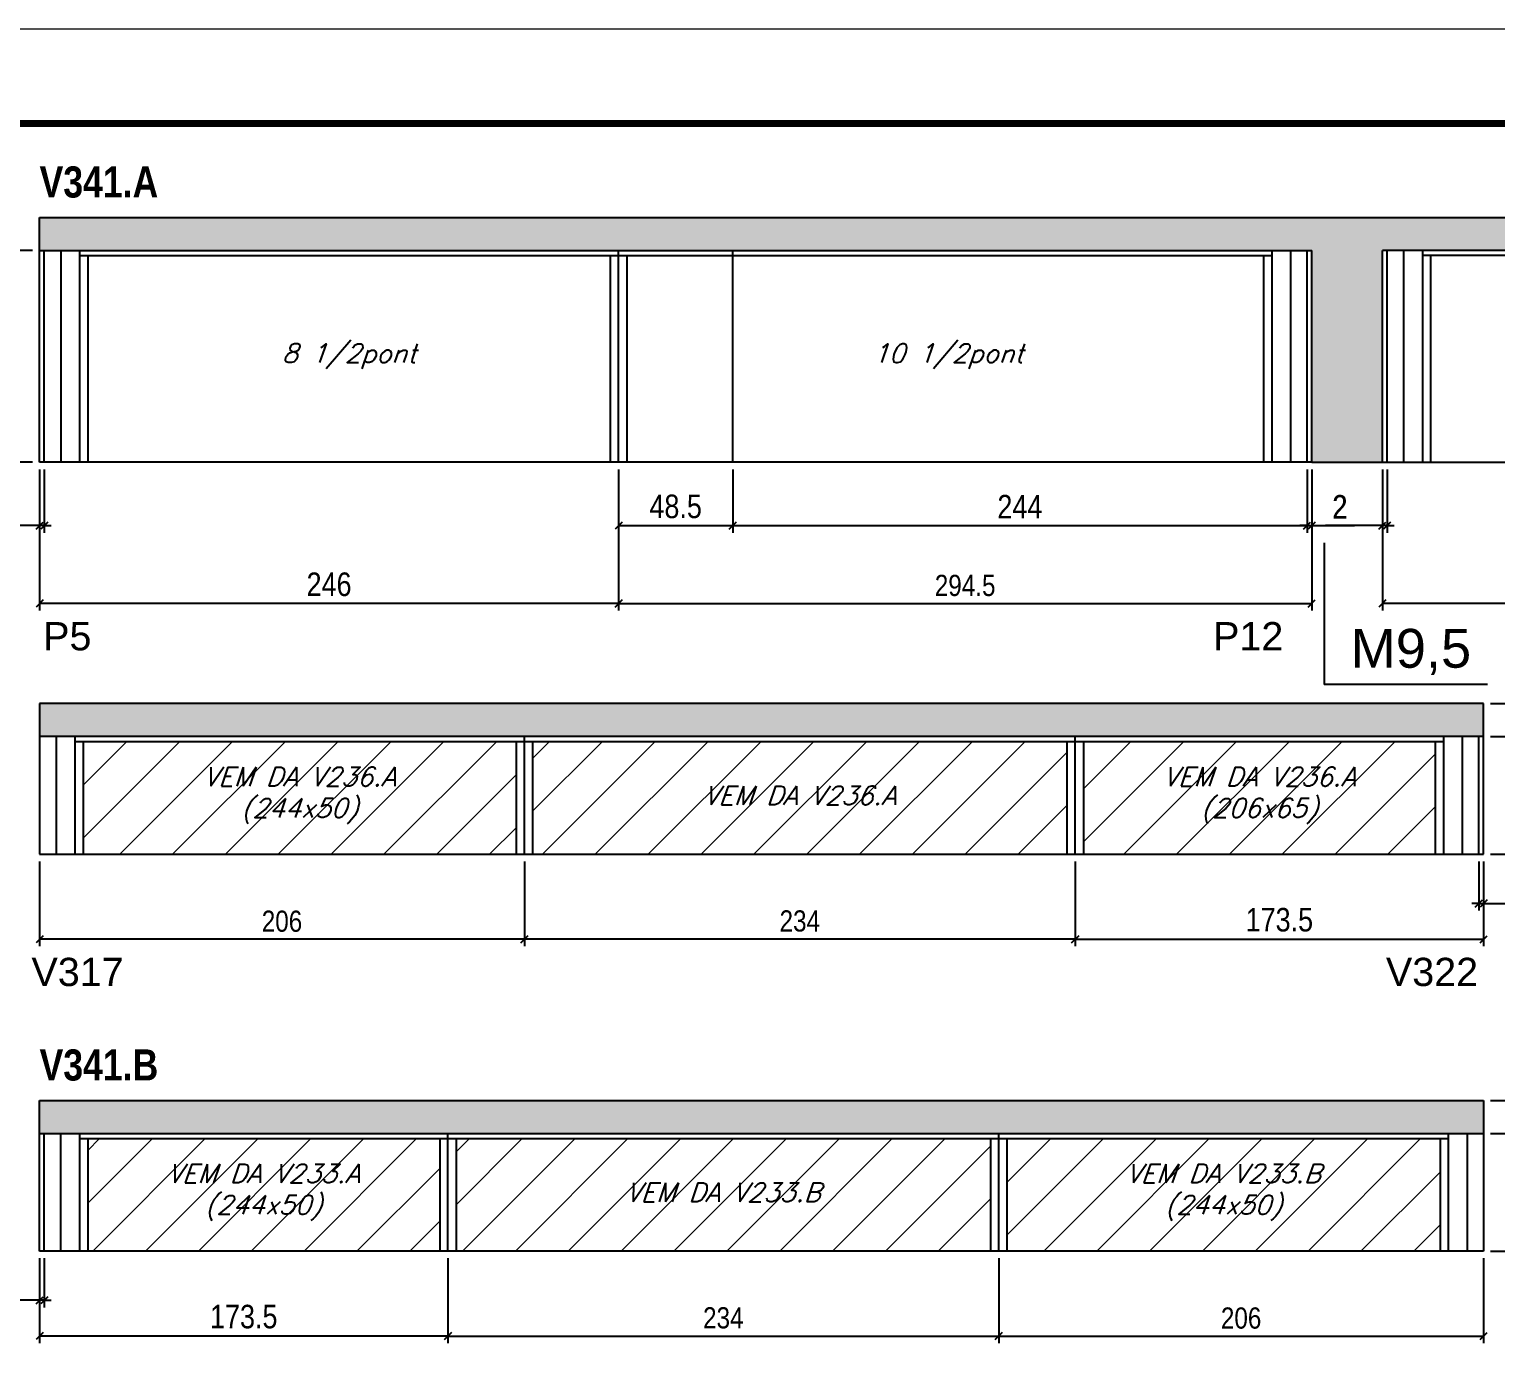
# Model space of a CAD drawing. Extents: x 2603 to 22413, y 1253 to 30260.
# Drawn here: x 13672 to 14295, y 21269 to 21829 of the extents above; entities that cross this region are included whole.
import ezdxf

# ---------------------------------------------------------------- set-up
doc = ezdxf.new("R2010")
doc.units = 0
doc.linetypes.add('DASHED', pattern=[0.75, 0.5, -0.25])
for name, color, linetype in [('5', 5, 'Continuous'), ('COTA', 241, 'Continuous'), ('NOMENCLATURA', 7, 'Continuous'), ('Painéis', 200, 'Continuous'), ('SARR_2.2x7', 40, 'Continuous'), ('SARR_3.5x7', 81, 'Continuous'), ('texto', 7, 'Continuous')]:
    doc.layers.add(name, color=color, linetype=linetype)
for name, color, linetype, lineweight in [('Folhas', 255, 'Continuous', 9), ('Hachura', 251, 'Continuous', 9), ('SARRAFO DE PRESSAO', 251, 'DASHED', 9)]:
    doc.layers.add(name, color=color, linetype=linetype, lineweight=lineweight)
doc.styles.add('COTA TECNICA', font='techl___.ttf', dxfattribs={"height": 10})
doc.styles.add('COTA TECNICA-50', font='techl___.ttf', dxfattribs={"height": 9})
doc.styles.add('Romans', font='romans.shx')
doc.styles.get("Standard").update_dxf_attribs({"font": 'arial.ttf'})
doc.styles.add('TECNICA', font='techb___.ttf', dxfattribs={"height": 10})
doc.dimstyles.new('COTA PAINEL-50', dxfattribs={"dimtxt": 9, "dimasz": 3, "dimexe": 3, "dimexo": 3, "dimgap": 3, "dimtad": 1, "dimdec": 1, "dimzin": 12, "dimdsep": 46, "dimtxsty": 'COTA TECNICA-50', "dimblk1": 'OBLIQUE', "dimblk2": 'OBLIQUE', "dimsah": 1, "dimcen": 0.9, "dimclrd": 4, "dimclre": 4, "dimclrt": 240, "dimadec": 1, "dimazin": 3, "dimtfac": 1, "dimtdec": 1, "dimtmove": 0, "dimatfit": 3, "dimfxl": 1, "dimtolj": 1, "dimtzin": 12, "dimarcsym": 0})
doc.dimstyles.new('PAINEL', dxfattribs={"dimtxt": 10, "dimasz": 3, "dimexe": 3, "dimexo": 3, "dimgap": 3, "dimtad": 1, "dimdec": 1, "dimzin": 12, "dimdsep": 46, "dimtxsty": 'COTA TECNICA', "dimblk1": 'OBLIQUE', "dimblk2": 'OBLIQUE', "dimsah": 1, "dimcen": 0.9, "dimclrd": 4, "dimclre": 4, "dimclrt": 240, "dimadec": 1, "dimazin": 3, "dimtfac": 1, "dimtdec": 1, "dimtmove": 0, "dimatfit": 3, "dimfxl": 1, "dimtolj": 1, "dimtzin": 12, "dimarcsym": 0})

# ---------------------------------------------------------------- blocks, each defined once
blk = doc.blocks.new('9999999999')
at = {"layer": 'Folhas'}
blk.add_lwpolyline([(98138.98, 34190.21), (99623.98, 34190.21), (99623.98, 35240.21), (98138.98, 35240.21)], close=True, dxfattribs=at)
at = {"layer": 'Folhas', "color": 30, "const_width": 3}
blk.add_lwpolyline([(98213.98, 34230.21), (99583.98, 34230.21), (99583.98, 35200.21), (98213.98, 35200.21)], close=True, dxfattribs=at)
blk = doc.blocks.new('_Oblique')
at = {"color": 0, "linetype": 'ByBlock', "lineweight": -2}
blk.add_line((-0.5, -0.5), (0.5, 0.5), dxfattribs=at)
blk = doc.blocks.new('*D66')
at = {"layer": 'COTA', "color": 4, "linetype": 'ByBlock', "lineweight": -2, "transparency": 16777216}
for p, q in [((13882.63, 21475.62), (13882.63, 21439.53)), ((14116.63, 21475.62), (14116.63, 21439.53)), ((14116.63, 21442.53), (13882.63, 21442.53))]:
    blk.add_line(p, q, dxfattribs=at)
at = {"layer": 'Defpoints', "color": 0, "linetype": 'ByBlock', "transparency": 16777216}
for p in [(13882.63, 21478.62), (14116.63, 21478.62), (13882.63, 21442.53)]:
    blk.add_point(p, dxfattribs=at)
at = {"layer": 'COTA', "color": 4, "linetype": 'ByBlock', "lineweight": -2, "transparency": 16777216, "xscale": 3, "yscale": 3, "zscale": 3, "rotation": 180}
blk.add_blockref('_Oblique', (13882.63, 21442.53), dxfattribs=at)
at = {"layer": 'COTA', "color": 4, "linetype": 'ByBlock', "lineweight": -2, "transparency": 16777216, "xscale": 3, "yscale": 3, "zscale": 3}
blk.add_blockref('_Oblique', (14116.63, 21442.53), dxfattribs=at)
at = {"layer": 'COTA', "color": 240, "linetype": 'ByBlock', "transparency": 16777216, "insert": (13999.63, 21450.23), "char_height": 9, "attachment_point": 5, "style": 'COTA TECNICA-50'}
blk.add_mtext('\\A1;234', dxfattribs=at)
blk = doc.blocks.new('*D802')
at = {"layer": 'COTA', "color": 4, "linetype": 'ByBlock', "lineweight": -2, "transparency": 16777216}
for p, q in [((13676.63, 21475.62), (13676.63, 21439.53)), ((13882.63, 21475.62), (13882.63, 21439.53)), ((13882.63, 21442.53), (13676.63, 21442.53))]:
    blk.add_line(p, q, dxfattribs=at)
at = {"layer": 'Defpoints', "color": 0, "linetype": 'ByBlock', "transparency": 16777216}
for p in [(13676.63, 21478.62), (13882.63, 21478.62), (13676.63, 21442.53)]:
    blk.add_point(p, dxfattribs=at)
at = {"layer": 'COTA', "color": 4, "linetype": 'ByBlock', "lineweight": -2, "transparency": 16777216, "xscale": 3, "yscale": 3, "zscale": 3, "rotation": 180}
blk.add_blockref('_Oblique', (13676.63, 21442.53), dxfattribs=at)
at = {"layer": 'COTA', "color": 4, "linetype": 'ByBlock', "lineweight": -2, "transparency": 16777216, "xscale": 3, "yscale": 3, "zscale": 3}
blk.add_blockref('_Oblique', (13882.63, 21442.53), dxfattribs=at)
at = {"layer": 'COTA', "color": 240, "linetype": 'ByBlock', "transparency": 16777216, "insert": (13779.63, 21450.12), "char_height": 9, "attachment_point": 5, "style": 'COTA TECNICA-50'}
blk.add_mtext('\\A1;206', dxfattribs=at)
blk = doc.blocks.new('*D803')
at = {"layer": 'COTA', "color": 4, "linetype": 'ByBlock', "lineweight": -2, "transparency": 16777216}
for p, q in [((14116.63, 21475.62), (14116.63, 21439.53)), ((14290.13, 21475.62), (14290.13, 21439.53)), ((14116.63, 21442.53), (14290.13, 21442.53))]:
    blk.add_line(p, q, dxfattribs=at)
at = {"layer": 'Defpoints', "color": 0, "linetype": 'ByBlock', "transparency": 16777216}
for p in [(14116.63, 21478.62), (14290.13, 21478.62), (14290.13, 21442.53)]:
    blk.add_point(p, dxfattribs=at)
at = {"layer": 'COTA', "color": 4, "linetype": 'ByBlock', "lineweight": -2, "transparency": 16777216, "xscale": 3, "yscale": 3, "zscale": 3, "rotation": 180}
blk.add_blockref('_Oblique', (14116.63, 21442.53), dxfattribs=at)
at = {"layer": 'COTA', "color": 4, "linetype": 'ByBlock', "lineweight": -2, "transparency": 16777216, "xscale": 3, "yscale": 3, "zscale": 3}
blk.add_blockref('_Oblique', (14290.13, 21442.53), dxfattribs=at)
at = {"layer": 'COTA', "color": 240, "linetype": 'ByBlock', "transparency": 16777216, "insert": (14203.38, 21450.75), "char_height": 10, "attachment_point": 5, "style": 'COTA TECNICA'}
blk.add_mtext('\\A1;173.5', dxfattribs=at)
blk = doc.blocks.new('*D804')
at = {"layer": 'COTA', "color": 4, "linetype": 'ByBlock', "lineweight": -2, "transparency": 16777216}
for p, q in [((14293.13, 21542.62), (14354.12, 21542.62)), ((14351.12, 21478.62), (14351.12, 21542.62)), ((14293.13, 21478.62), (14354.12, 21478.62))]:
    blk.add_line(p, q, dxfattribs=at)
at = {"layer": 'Defpoints', "color": 0, "linetype": 'ByBlock', "transparency": 16777216}
for p in [(14290.13, 21542.62), (14351.12, 21542.62), (14290.13, 21478.62)]:
    blk.add_point(p, dxfattribs=at)
at = {"layer": 'COTA', "color": 4, "linetype": 'ByBlock', "lineweight": -2, "transparency": 16777216, "xscale": 3, "yscale": 3, "zscale": 3}
for p, rotation in [((14351.12, 21542.62), 90), ((14351.12, 21478.62), 270)]:
    blk.add_blockref('_Oblique', p, dxfattribs=dict(at, rotation=rotation))
at = {"layer": 'COTA', "color": 240, "linetype": 'ByBlock', "transparency": 16777216, "insert": (14343.01, 21510.62), "char_height": 10, "attachment_point": 5, "rotation": 90, "style": 'COTA TECNICA'}
blk.add_mtext('\\A1;64', dxfattribs=at)
blk = doc.blocks.new('*D805')
at = {"layer": 'COTA', "color": 4, "linetype": 'ByBlock', "lineweight": -2, "transparency": 16777216}
for p, q in [((14293.13, 21528.62), (14322.52, 21528.62)), ((14319.52, 21478.62), (14319.52, 21528.62)), ((14293.13, 21478.62), (14322.52, 21478.62))]:
    blk.add_line(p, q, dxfattribs=at)
at = {"layer": 'Defpoints', "color": 0, "linetype": 'ByBlock', "transparency": 16777216}
for p in [(14290.13, 21528.62), (14319.52, 21528.62), (14290.13, 21478.62)]:
    blk.add_point(p, dxfattribs=at)
at = {"layer": 'COTA', "color": 4, "linetype": 'ByBlock', "lineweight": -2, "transparency": 16777216, "xscale": 3, "yscale": 3, "zscale": 3}
for p, rotation in [((14319.52, 21528.62), 90), ((14319.52, 21478.62), 270)]:
    blk.add_blockref('_Oblique', p, dxfattribs=dict(at, rotation=rotation))
at = {"layer": 'COTA', "color": 240, "linetype": 'ByBlock', "transparency": 16777216, "insert": (14311.41, 21503.62), "char_height": 10, "attachment_point": 5, "rotation": 90, "style": 'COTA TECNICA'}
blk.add_mtext('\\A1;50', dxfattribs=at)
blk = doc.blocks.new('*D806')
at = {"layer": 'COTA', "color": 4, "linetype": 'ByBlock', "lineweight": -2, "transparency": 16777216}
for p, q in [((14319.52, 21542.62), (14319.52, 21561.73)), ((14293.13, 21542.62), (14322.52, 21542.62)), ((14319.52, 21528.62), (14319.52, 21542.62)), ((14293.13, 21528.62), (14322.52, 21528.62))]:
    blk.add_line(p, q, dxfattribs=at)
at = {"layer": 'Defpoints', "color": 0, "linetype": 'ByBlock', "transparency": 16777216}
for p in [(14290.13, 21542.62), (14319.52, 21542.62), (14290.13, 21528.62)]:
    blk.add_point(p, dxfattribs=at)
at = {"layer": 'COTA', "color": 4, "linetype": 'ByBlock', "lineweight": -2, "transparency": 16777216, "xscale": 3, "yscale": 3, "zscale": 3}
for p, rotation in [((14319.52, 21542.62), 90), ((14319.52, 21528.62), 270)]:
    blk.add_blockref('_Oblique', p, dxfattribs=dict(at, rotation=rotation))
at = {"layer": 'COTA', "color": 240, "linetype": 'ByBlock', "transparency": 16777216, "insert": (14311.45, 21553.68), "char_height": 10, "attachment_point": 5, "rotation": 90, "style": 'COTA TECNICA'}
blk.add_mtext('\\A1;14', dxfattribs=at)
blk = doc.blocks.new('*D807')
at = {"layer": 'COTA', "color": 4, "linetype": 'ByBlock', "lineweight": -2, "transparency": 16777216}
for p, q in [((14288.13, 21475.62), (14288.13, 21454.71)), ((14290.13, 21475.62), (14290.13, 21454.71)), ((14288.13, 21457.71), (14285.13, 21457.71)), ((14288.13, 21457.71), (14290.13, 21457.71)), ((14290.13, 21457.71), (14308.24, 21457.71))]:
    blk.add_line(p, q, dxfattribs=at)
at = {"layer": 'Defpoints', "color": 0, "linetype": 'ByBlock', "transparency": 16777216}
for p in [(14288.13, 21478.62), (14290.13, 21478.62), (14290.13, 21457.71)]:
    blk.add_point(p, dxfattribs=at)
at = {"layer": 'COTA', "color": 4, "linetype": 'ByBlock', "lineweight": -2, "transparency": 16777216, "xscale": 3, "yscale": 3, "zscale": 3}
blk.add_blockref('_Oblique', (14288.13, 21457.71), dxfattribs=at)
at = {"layer": 'COTA', "color": 4, "linetype": 'ByBlock', "lineweight": -2, "transparency": 16777216, "xscale": 3, "yscale": 3, "zscale": 3, "rotation": 180}
blk.add_blockref('_Oblique', (14290.13, 21457.71), dxfattribs=at)
at = {"layer": 'COTA', "color": 240, "linetype": 'ByBlock', "transparency": 16777216, "insert": (14302.19, 21465.71), "char_height": 10, "attachment_point": 5, "style": 'COTA TECNICA'}
blk.add_mtext('\\A1;2', dxfattribs=at)
blk = doc.blocks.new('*D67')
at = {"layer": 'COTA', "color": 4, "linetype": 'ByBlock', "lineweight": -2, "transparency": 16777216}
for p, q in [((13922.63, 21642.18), (13922.63, 21582.18)), ((14217.13, 21642.18), (14217.13, 21582.18)), ((13922.63, 21585.18), (14217.13, 21585.18))]:
    blk.add_line(p, q, dxfattribs=at)
at = {"layer": 'Defpoints', "color": 0, "linetype": 'ByBlock', "transparency": 16777216}
for p in [(13922.63, 21645.18), (14217.13, 21645.18), (14217.13, 21585.18)]:
    blk.add_point(p, dxfattribs=at)
at = {"layer": 'COTA', "color": 4, "linetype": 'ByBlock', "lineweight": -2, "transparency": 16777216, "xscale": 3, "yscale": 3, "zscale": 3, "rotation": 180}
blk.add_blockref('_Oblique', (13922.63, 21585.18), dxfattribs=at)
at = {"layer": 'COTA', "color": 4, "linetype": 'ByBlock', "lineweight": -2, "transparency": 16777216, "xscale": 3, "yscale": 3, "zscale": 3}
blk.add_blockref('_Oblique', (14217.13, 21585.18), dxfattribs=at)
at = {"layer": 'COTA', "color": 240, "linetype": 'ByBlock', "transparency": 16777216, "insert": (14069.88, 21592.8), "char_height": 9, "attachment_point": 5, "style": 'COTA TECNICA-50'}
blk.add_mtext('\\A1;294.5', dxfattribs=at)
blk = doc.blocks.new('*D808')
at = {"layer": 'COTA', "color": 4, "linetype": 'ByBlock', "lineweight": -2, "transparency": 16777216}
for p, q in [((13676.63, 21642.18), (13676.63, 21582.18)), ((13922.63, 21642.18), (13922.63, 21582.18)), ((13922.63, 21585.18), (13676.63, 21585.18))]:
    blk.add_line(p, q, dxfattribs=at)
at = {"layer": 'Defpoints', "color": 0, "linetype": 'ByBlock', "transparency": 16777216}
for p in [(13676.63, 21645.18), (13922.63, 21645.18), (13676.63, 21585.18)]:
    blk.add_point(p, dxfattribs=at)
at = {"layer": 'COTA', "color": 4, "linetype": 'ByBlock', "lineweight": -2, "transparency": 16777216, "xscale": 3, "yscale": 3, "zscale": 3, "rotation": 180}
blk.add_blockref('_Oblique', (13676.63, 21585.18), dxfattribs=at)
at = {"layer": 'COTA', "color": 4, "linetype": 'ByBlock', "lineweight": -2, "transparency": 16777216, "xscale": 3, "yscale": 3, "zscale": 3}
blk.add_blockref('_Oblique', (13922.63, 21585.18), dxfattribs=at)
at = {"layer": 'COTA', "color": 240, "linetype": 'ByBlock', "transparency": 16777216, "insert": (13799.63, 21593.28), "char_height": 10, "attachment_point": 5, "style": 'COTA TECNICA'}
blk.add_mtext('\\A1;246', dxfattribs=at)
blk = doc.blocks.new('*D809')
at = {"layer": 'COTA', "color": 4, "linetype": 'ByBlock', "lineweight": -2, "transparency": 16777216}
for p, q in [((13922.63, 21642.18), (13922.63, 21615.25)), ((13971.13, 21642.18), (13971.13, 21615.25)), ((13922.63, 21618.25), (13971.13, 21618.25))]:
    blk.add_line(p, q, dxfattribs=at)
at = {"layer": 'Defpoints', "color": 0, "linetype": 'ByBlock', "transparency": 16777216}
for p in [(13922.63, 21645.18), (13971.13, 21645.18), (13971.13, 21618.25)]:
    blk.add_point(p, dxfattribs=at)
at = {"layer": 'COTA', "color": 4, "linetype": 'ByBlock', "lineweight": -2, "transparency": 16777216, "xscale": 3, "yscale": 3, "zscale": 3, "rotation": 180}
blk.add_blockref('_Oblique', (13922.63, 21618.25), dxfattribs=at)
at = {"layer": 'COTA', "color": 4, "linetype": 'ByBlock', "lineweight": -2, "transparency": 16777216, "xscale": 3, "yscale": 3, "zscale": 3}
blk.add_blockref('_Oblique', (13971.13, 21618.25), dxfattribs=at)
at = {"layer": 'COTA', "color": 240, "linetype": 'ByBlock', "transparency": 16777216, "insert": (13946.88, 21626.38), "char_height": 10, "attachment_point": 5, "style": 'COTA TECNICA'}
blk.add_mtext('\\A1;48.5', dxfattribs=at)
blk = doc.blocks.new('*D810')
at = {"layer": 'COTA', "color": 4, "linetype": 'ByBlock', "lineweight": -2, "transparency": 16777216}
for p, q in [((13971.13, 21642.18), (13971.13, 21615.25)), ((14215.13, 21642.18), (14215.13, 21615.25)), ((13971.13, 21618.25), (14215.13, 21618.25))]:
    blk.add_line(p, q, dxfattribs=at)
at = {"layer": 'Defpoints', "color": 0, "linetype": 'ByBlock', "transparency": 16777216}
for p in [(13971.13, 21645.18), (14215.13, 21645.18), (14215.13, 21618.25)]:
    blk.add_point(p, dxfattribs=at)
at = {"layer": 'COTA', "color": 4, "linetype": 'ByBlock', "lineweight": -2, "transparency": 16777216, "xscale": 3, "yscale": 3, "zscale": 3, "rotation": 180}
blk.add_blockref('_Oblique', (13971.13, 21618.25), dxfattribs=at)
at = {"layer": 'COTA', "color": 4, "linetype": 'ByBlock', "lineweight": -2, "transparency": 16777216, "xscale": 3, "yscale": 3, "zscale": 3}
blk.add_blockref('_Oblique', (14215.13, 21618.25), dxfattribs=at)
at = {"layer": 'COTA', "color": 240, "linetype": 'ByBlock', "transparency": 16777216, "insert": (14093.13, 21626.33), "char_height": 10, "attachment_point": 5, "style": 'COTA TECNICA'}
blk.add_mtext('\\A1;244', dxfattribs=at)
blk = doc.blocks.new('*D811')
at = {"layer": 'COTA', "color": 4, "linetype": 'ByBlock', "lineweight": -2, "transparency": 16777216}
for p, q in [((13676.63, 21642.18), (13676.63, 21615.25)), ((13678.63, 21642.18), (13678.63, 21615.25)), ((13676.63, 21618.25), (13658.52, 21618.25)), ((13678.63, 21618.25), (13676.63, 21618.25)), ((13678.63, 21618.25), (13681.63, 21618.25))]:
    blk.add_line(p, q, dxfattribs=at)
at = {"layer": 'Defpoints', "color": 0, "linetype": 'ByBlock', "transparency": 16777216}
for p in [(13676.63, 21645.18), (13678.63, 21645.18), (13676.63, 21618.25)]:
    blk.add_point(p, dxfattribs=at)
at = {"layer": 'COTA', "color": 4, "linetype": 'ByBlock', "lineweight": -2, "transparency": 16777216, "xscale": 3, "yscale": 3, "zscale": 3}
blk.add_blockref('_Oblique', (13676.63, 21618.25), dxfattribs=at)
at = {"layer": 'COTA', "color": 4, "linetype": 'ByBlock', "lineweight": -2, "transparency": 16777216, "xscale": 3, "yscale": 3, "zscale": 3, "rotation": 180}
blk.add_blockref('_Oblique', (13678.63, 21618.25), dxfattribs=at)
at = {"layer": 'COTA', "color": 240, "linetype": 'ByBlock', "transparency": 16777216, "insert": (13664.58, 21626.25), "char_height": 10, "attachment_point": 5, "style": 'COTA TECNICA'}
blk.add_mtext('\\A1;2', dxfattribs=at)
blk = doc.blocks.new('*D68')
at = {"layer": 'COTA', "color": 4, "linetype": 'ByBlock', "lineweight": -2, "transparency": 16777216}
for p, q in [((14215.13, 21642.18), (14215.13, 21615.25)), ((14217.13, 21642.18), (14217.13, 21615.25)), ((14215.13, 21618.25), (14212.13, 21618.25)), ((14215.13, 21618.25), (14217.13, 21618.25)), ((14217.13, 21618.25), (14235.24, 21618.25))]:
    blk.add_line(p, q, dxfattribs=at)
at = {"layer": 'Defpoints', "color": 0, "linetype": 'ByBlock', "transparency": 16777216}
for p in [(14215.13, 21645.18), (14217.13, 21645.18), (14217.13, 21618.25)]:
    blk.add_point(p, dxfattribs=at)
at = {"layer": 'COTA', "color": 4, "linetype": 'ByBlock', "lineweight": -2, "transparency": 16777216, "xscale": 3, "yscale": 3, "zscale": 3}
blk.add_blockref('_Oblique', (14215.13, 21618.25), dxfattribs=at)
at = {"layer": 'COTA', "color": 4, "linetype": 'ByBlock', "lineweight": -2, "transparency": 16777216, "xscale": 3, "yscale": 3, "zscale": 3, "rotation": 180}
blk.add_blockref('_Oblique', (14217.13, 21618.25), dxfattribs=at)
at = {"layer": 'COTA', "color": 240, "linetype": 'ByBlock', "transparency": 16777216, "insert": (14229.19, 21626.25), "char_height": 10, "attachment_point": 5, "style": 'COTA TECNICA'}
blk.add_mtext('\\A1;2', dxfattribs=at)
blk = doc.blocks.new('*D746')
at = {"layer": 'COTA', "color": 4, "linetype": 'ByBlock', "lineweight": -2, "transparency": 16777216}
for p, q in [((13673.63, 21735.18), (13663.45, 21735.18)), ((13666.45, 21735.18), (13666.45, 21645.18)), ((13673.63, 21645.18), (13663.45, 21645.18))]:
    blk.add_line(p, q, dxfattribs=at)
at = {"layer": 'Defpoints', "color": 0, "linetype": 'ByBlock', "transparency": 16777216}
for p in [(13676.63, 21735.18), (13666.45, 21645.18), (13676.63, 21645.18)]:
    blk.add_point(p, dxfattribs=at)
at = {"layer": 'COTA', "color": 4, "linetype": 'ByBlock', "lineweight": -2, "transparency": 16777216, "xscale": 3, "yscale": 3, "zscale": 3}
for p, rotation in [((13666.45, 21735.18), 90), ((13666.45, 21645.18), 270)]:
    blk.add_blockref('_Oblique', p, dxfattribs=dict(at, rotation=rotation))
at = {"layer": 'COTA', "color": 240, "linetype": 'ByBlock', "transparency": 16777216, "insert": (13658.32, 21690.18), "char_height": 10, "attachment_point": 5, "rotation": 90, "style": 'COTA TECNICA'}
blk.add_mtext('\\A1;90', dxfattribs=at)
blk = doc.blocks.new('*D747')
at = {"layer": 'COTA', "color": 4, "linetype": 'ByBlock', "lineweight": -2, "transparency": 16777216}
for p, q in [((14247.13, 21642.18), (14247.13, 21582.18)), ((14427.13, 21642.18), (14427.13, 21582.18)), ((14427.13, 21585.18), (14247.13, 21585.18))]:
    blk.add_line(p, q, dxfattribs=at)
at = {"layer": 'Defpoints', "color": 0, "linetype": 'ByBlock', "transparency": 16777216}
for p in [(14247.13, 21645.18), (14427.13, 21645.18), (14247.13, 21585.18)]:
    blk.add_point(p, dxfattribs=at)
at = {"layer": 'COTA', "color": 4, "linetype": 'ByBlock', "lineweight": -2, "transparency": 16777216, "xscale": 3, "yscale": 3, "zscale": 3, "rotation": 180}
blk.add_blockref('_Oblique', (14247.13, 21585.18), dxfattribs=at)
at = {"layer": 'COTA', "color": 4, "linetype": 'ByBlock', "lineweight": -2, "transparency": 16777216, "xscale": 3, "yscale": 3, "zscale": 3}
blk.add_blockref('_Oblique', (14427.13, 21585.18), dxfattribs=at)
at = {"layer": 'COTA', "color": 240, "linetype": 'ByBlock', "transparency": 16777216, "insert": (14337.13, 21593.3), "char_height": 10, "attachment_point": 5, "style": 'COTA TECNICA'}
blk.add_mtext('\\A1;180', dxfattribs=at)
blk = doc.blocks.new('*D748')
at = {"layer": 'COTA', "color": 4, "linetype": 'ByBlock', "lineweight": -2, "transparency": 16777216}
for p, q in [((14247.13, 21642.18), (14247.13, 21615.25)), ((14249.13, 21642.18), (14249.13, 21615.25)), ((14247.13, 21618.25), (14222.97, 21618.25)), ((14249.13, 21618.25), (14247.13, 21618.25)), ((14249.13, 21618.25), (14252.13, 21618.25))]:
    blk.add_line(p, q, dxfattribs=at)
at = {"layer": 'Defpoints', "color": 0, "linetype": 'ByBlock', "transparency": 16777216}
for p in [(14247.13, 21645.18), (14249.13, 21645.18), (14247.13, 21618.25)]:
    blk.add_point(p, dxfattribs=at)
at = {"layer": 'COTA', "color": 4, "linetype": 'ByBlock', "lineweight": -2, "transparency": 16777216, "xscale": 3, "yscale": 3, "zscale": 3}
blk.add_blockref('_Oblique', (14247.13, 21618.25), dxfattribs=at)
at = {"layer": 'COTA', "color": 4, "linetype": 'ByBlock', "lineweight": -2, "transparency": 16777216, "xscale": 3, "yscale": 3, "zscale": 3, "rotation": 180}
blk.add_blockref('_Oblique', (14249.13, 21618.25), dxfattribs=at)
at = {"layer": 'COTA', "color": 240, "linetype": 'ByBlock', "transparency": 16777216, "insert": (14229.02, 21626.25), "char_height": 10, "attachment_point": 5, "style": 'COTA TECNICA'}
blk.add_mtext('\\A1;2', dxfattribs=at)
blk = doc.blocks.new('*D45')
at = {"layer": 'COTA', "color": 4, "linetype": 'ByBlock', "lineweight": -2, "transparency": 16777216}
for p, q in [((13850.13, 21306.99), (13850.13, 21270.91)), ((14084.13, 21306.99), (14084.13, 21270.91)), ((13850.13, 21273.91), (14084.13, 21273.91))]:
    blk.add_line(p, q, dxfattribs=at)
at = {"layer": 'Defpoints', "color": 0, "linetype": 'ByBlock', "transparency": 16777216}
for p in [(13850.13, 21309.99), (14084.13, 21309.99), (14084.13, 21273.91)]:
    blk.add_point(p, dxfattribs=at)
at = {"layer": 'COTA', "color": 4, "linetype": 'ByBlock', "lineweight": -2, "transparency": 16777216, "xscale": 3, "yscale": 3, "zscale": 3, "rotation": 180}
blk.add_blockref('_Oblique', (13850.13, 21273.91), dxfattribs=at)
at = {"layer": 'COTA', "color": 4, "linetype": 'ByBlock', "lineweight": -2, "transparency": 16777216, "xscale": 3, "yscale": 3, "zscale": 3}
blk.add_blockref('_Oblique', (14084.13, 21273.91), dxfattribs=at)
at = {"layer": 'COTA', "color": 240, "linetype": 'ByBlock', "transparency": 16777216, "insert": (13967.13, 21281.6), "char_height": 9, "attachment_point": 5, "style": 'COTA TECNICA-50'}
blk.add_mtext('\\A1;234', dxfattribs=at)
blk = doc.blocks.new('*D754')
at = {"layer": 'COTA', "color": 4, "linetype": 'ByBlock', "lineweight": -2, "transparency": 16777216}
for p, q in [((14084.13, 21306.99), (14084.13, 21270.91)), ((14290.13, 21306.99), (14290.13, 21270.91)), ((14084.13, 21273.91), (14290.13, 21273.91))]:
    blk.add_line(p, q, dxfattribs=at)
at = {"layer": 'Defpoints', "color": 0, "linetype": 'ByBlock', "transparency": 16777216}
for p in [(14084.13, 21309.99), (14290.13, 21309.99), (14290.13, 21273.91)]:
    blk.add_point(p, dxfattribs=at)
at = {"layer": 'COTA', "color": 4, "linetype": 'ByBlock', "lineweight": -2, "transparency": 16777216, "xscale": 3, "yscale": 3, "zscale": 3, "rotation": 180}
blk.add_blockref('_Oblique', (14084.13, 21273.91), dxfattribs=at)
at = {"layer": 'COTA', "color": 4, "linetype": 'ByBlock', "lineweight": -2, "transparency": 16777216, "xscale": 3, "yscale": 3, "zscale": 3}
blk.add_blockref('_Oblique', (14290.13, 21273.91), dxfattribs=at)
at = {"layer": 'COTA', "color": 240, "linetype": 'ByBlock', "transparency": 16777216, "insert": (14187.13, 21281.5), "char_height": 9, "attachment_point": 5, "style": 'COTA TECNICA-50'}
blk.add_mtext('\\A1;206', dxfattribs=at)
blk = doc.blocks.new('*D755')
at = {"layer": 'COTA', "color": 4, "linetype": 'ByBlock', "lineweight": -2, "transparency": 16777216}
for p, q in [((13676.63, 21306.99), (13676.63, 21270.91)), ((13850.13, 21306.99), (13850.13, 21270.91)), ((13850.13, 21273.91), (13676.63, 21273.91))]:
    blk.add_line(p, q, dxfattribs=at)
at = {"layer": 'Defpoints', "color": 0, "linetype": 'ByBlock', "transparency": 16777216}
for p in [(13676.63, 21309.99), (13850.13, 21309.99), (13676.63, 21273.91)]:
    blk.add_point(p, dxfattribs=at)
at = {"layer": 'COTA', "color": 4, "linetype": 'ByBlock', "lineweight": -2, "transparency": 16777216, "xscale": 3, "yscale": 3, "zscale": 3, "rotation": 180}
blk.add_blockref('_Oblique', (13676.63, 21273.91), dxfattribs=at)
at = {"layer": 'COTA', "color": 4, "linetype": 'ByBlock', "lineweight": -2, "transparency": 16777216, "xscale": 3, "yscale": 3, "zscale": 3}
blk.add_blockref('_Oblique', (13850.13, 21273.91), dxfattribs=at)
at = {"layer": 'COTA', "color": 240, "linetype": 'ByBlock', "transparency": 16777216, "insert": (13763.38, 21282.12), "char_height": 10, "attachment_point": 5, "style": 'COTA TECNICA'}
blk.add_mtext('\\A1;173.5', dxfattribs=at)
blk = doc.blocks.new('*D756')
at = {"layer": 'COTA', "color": 4, "linetype": 'ByBlock', "lineweight": -2, "transparency": 16777216}
for p, q in [((13676.63, 21306.99), (13676.63, 21286.09)), ((13678.63, 21306.99), (13678.63, 21286.09)), ((13676.63, 21289.09), (13658.52, 21289.09)), ((13678.63, 21289.09), (13676.63, 21289.09)), ((13678.63, 21289.09), (13681.63, 21289.09))]:
    blk.add_line(p, q, dxfattribs=at)
at = {"layer": 'Defpoints', "color": 0, "linetype": 'ByBlock', "transparency": 16777216}
for p in [(13676.63, 21309.99), (13678.63, 21309.99), (13676.63, 21289.09)]:
    blk.add_point(p, dxfattribs=at)
at = {"layer": 'COTA', "color": 4, "linetype": 'ByBlock', "lineweight": -2, "transparency": 16777216, "xscale": 3, "yscale": 3, "zscale": 3}
blk.add_blockref('_Oblique', (13676.63, 21289.09), dxfattribs=at)
at = {"layer": 'COTA', "color": 4, "linetype": 'ByBlock', "lineweight": -2, "transparency": 16777216, "xscale": 3, "yscale": 3, "zscale": 3, "rotation": 180}
blk.add_blockref('_Oblique', (13678.63, 21289.09), dxfattribs=at)
at = {"layer": 'COTA', "color": 240, "linetype": 'ByBlock', "transparency": 16777216, "insert": (13664.58, 21297.09), "char_height": 10, "attachment_point": 5, "style": 'COTA TECNICA'}
blk.add_mtext('\\A1;2', dxfattribs=at)
blk = doc.blocks.new('*D46')
at = {"layer": 'COTA', "color": 4, "linetype": 'ByBlock', "lineweight": -2, "transparency": 16777216}
for p, q in [((14293.13, 21373.99), (14354.12, 21373.99)), ((14351.12, 21309.99), (14351.12, 21373.99)), ((14293.13, 21309.99), (14354.12, 21309.99))]:
    blk.add_line(p, q, dxfattribs=at)
at = {"layer": 'Defpoints', "color": 0, "linetype": 'ByBlock', "transparency": 16777216}
for p in [(14290.13, 21373.99), (14351.12, 21373.99), (14290.13, 21309.99)]:
    blk.add_point(p, dxfattribs=at)
at = {"layer": 'COTA', "color": 4, "linetype": 'ByBlock', "lineweight": -2, "transparency": 16777216, "xscale": 3, "yscale": 3, "zscale": 3}
for p, rotation in [((14351.12, 21373.99), 90), ((14351.12, 21309.99), 270)]:
    blk.add_blockref('_Oblique', p, dxfattribs=dict(at, rotation=rotation))
at = {"layer": 'COTA', "color": 240, "linetype": 'ByBlock', "transparency": 16777216, "insert": (14343.01, 21341.99), "char_height": 10, "attachment_point": 5, "rotation": 90, "style": 'COTA TECNICA'}
blk.add_mtext('\\A1;64', dxfattribs=at)
blk = doc.blocks.new('*D47')
at = {"layer": 'COTA', "color": 4, "linetype": 'ByBlock', "lineweight": -2, "transparency": 16777216}
for p, q in [((14293.13, 21359.99), (14322.52, 21359.99)), ((14319.52, 21309.99), (14319.52, 21359.99)), ((14293.13, 21309.99), (14322.52, 21309.99))]:
    blk.add_line(p, q, dxfattribs=at)
at = {"layer": 'Defpoints', "color": 0, "linetype": 'ByBlock', "transparency": 16777216}
for p in [(14290.13, 21359.99), (14319.52, 21359.99), (14290.13, 21309.99)]:
    blk.add_point(p, dxfattribs=at)
at = {"layer": 'COTA', "color": 4, "linetype": 'ByBlock', "lineweight": -2, "transparency": 16777216, "xscale": 3, "yscale": 3, "zscale": 3}
for p, rotation in [((14319.52, 21359.99), 90), ((14319.52, 21309.99), 270)]:
    blk.add_blockref('_Oblique', p, dxfattribs=dict(at, rotation=rotation))
at = {"layer": 'COTA', "color": 240, "linetype": 'ByBlock', "transparency": 16777216, "insert": (14311.41, 21334.99), "char_height": 10, "attachment_point": 5, "rotation": 90, "style": 'COTA TECNICA'}
blk.add_mtext('\\A1;50', dxfattribs=at)
blk = doc.blocks.new('*D48')
at = {"layer": 'COTA', "color": 4, "linetype": 'ByBlock', "lineweight": -2, "transparency": 16777216}
for p, q in [((14293.13, 21373.99), (14322.52, 21373.99)), ((14319.52, 21359.99), (14319.52, 21373.99)), ((14293.13, 21359.99), (14322.52, 21359.99))]:
    blk.add_line(p, q, dxfattribs=at)
at = {"layer": 'Defpoints', "color": 0, "linetype": 'ByBlock', "transparency": 16777216}
for p in [(14290.13, 21373.99), (14319.52, 21373.99), (14290.13, 21359.99)]:
    blk.add_point(p, dxfattribs=at)
at = {"layer": 'COTA', "color": 4, "linetype": 'ByBlock', "lineweight": -2, "transparency": 16777216, "xscale": 3, "yscale": 3, "zscale": 3}
for p, rotation in [((14319.52, 21373.99), 90), ((14319.52, 21359.99), 270)]:
    blk.add_blockref('_Oblique', p, dxfattribs=dict(at, rotation=rotation))
at = {"layer": 'COTA', "color": 240, "linetype": 'ByBlock', "transparency": 16777216, "insert": (14311.45, 21366.99), "char_height": 10, "attachment_point": 5, "rotation": 90, "style": 'COTA TECNICA'}
blk.add_mtext('\\A1;14', dxfattribs=at)

msp = doc.modelspace()

# ---------------------------------------------------------------- hatches: boundary and pattern name
at = {"layer": 'COTA', "linetype": 'ByBlock'}
h = msp.add_hatch(dxfattribs=at)
h.set_pattern_fill('AR-CONC', color=256, scale=0.03)
h.set_pattern_definition([(50, (-115866.6203, -5352.318), (5.46554007, -0.47817257), [0.5715, -6.2865]), (355, (-115866.62, -5352.318), (-1.05730264, 5.73170536), [0.4572, -5.02921753]), (100.4514447, (-115866.165, -5352.358), (4.40823741, 5.25353256), [0.48570026, -5.34270734]), (46.1842, (-115866.62, -5350.794), (8.13237123, -1.26126984), [0.85725, -9.42975]), (96.6355576, (-115865.9426, -5350.899), (7.122124, 7.42278374), [0.7285507, -8.01406824]), (351.184151, (-115866.62, -5350.794), (7.122124, 7.42278374), [0.685799, -7.54379196]), (21, (-115865.8583, -5351.175), (4.54843174, -3.06795595), [0.5715, -6.2865]), (326, (-115865.858, -5351.175), (1.85406085, 5.52563898), [0.4572, -5.0292]), (71.451445, (-115865.479, -5351.431), (6.40249258, 2.45768307), [0.48570026, -5.34269813]), (37.5, (-115866.6203, -5352.3181), (0.092658098, 2.536651166), [0, -4.96824, 0, -5.1054, 0, -5.04825]), (7.5, (-115866.6203, -5352.318), (2.004589875, 3.005417245), [0, -2.91084, 0, -4.85394, 0, -1.92405]), (327.5, (-115868.3195, -5352.3181), (4.067717855, -0.17186232), [0, -1.905, 0, -5.9436, 0, -7.8867]), (317.5, (-115869.0815, -5352.318), (4.44387544, 0.76279473), [0, -2.4765, 0, -3.94716, 0, -5.6007])])
h.paths.add_polyline_path([(14217.13, 21645.18), (14247.13, 21645.18), (14247.13, 21735.18), (14421.13, 21735.18), (14421.13, 21685.18), (14427.13, 21685.18), (14427.13, 21749.18), (13676.63, 21749.18), (13676.63, 21735.18), (14217.13, 21735.18)])
h = msp.add_hatch(dxfattribs=at)
h.set_pattern_fill('AR-CONC', color=256, scale=0.03)
h.set_pattern_definition([(50, (-117495.3944, -7554.6867), (5.46554007, -0.47817257), [0.5715, -6.2865]), (355, (-117495.3944, -7554.6867), (-1.05730264, 5.73170536), [0.4572, -5.02921753]), (100.4514447, (-117494.939, -7554.7266), (4.40823741, 5.25353256), [0.48570026, -5.34270734]), (46.1842, (-117495.3944, -7553.163), (8.13237123, -1.26126984), [0.85725, -9.42975]), (96.6355576, (-117494.717, -7553.268), (7.122124, 7.42278374), [0.7285507, -8.01406824]), (351.184151, (-117495.394, -7553.163), (7.122124, 7.42278374), [0.685799, -7.54379196]), (21, (-117494.6324, -7553.5437), (4.54843174, -3.06795595), [0.5715, -6.2865]), (326, (-117494.6324, -7553.5437), (1.85406085, 5.52563898), [0.4572, -5.0292]), (71.451445, (-117494.2534, -7553.7994), (6.40249258, 2.45768307), [0.48570026, -5.34269813]), (37.5, (-117495.3944, -7554.6867), (0.092658098, 2.536651166), [0, -4.96824, 0, -5.1054, 0, -5.04825]), (7.5, (-117495.3944, -7554.6867), (2.004589875, 3.005417245), [0, -2.91084, 0, -4.85394, 0, -1.92405]), (327.5, (-117497.0937, -7554.6867), (4.067717855, -0.17186232), [0, -1.905, 0, -5.9436, 0, -7.8867]), (317.5, (-117497.8557, -7554.6867), (4.44387544, 0.76279473), [0, -2.4765, 0, -3.94716, 0, -5.6007])])
h.paths.add_polyline_path([(13676.63, 21542.62), (13676.63, 21528.62), (14290.13, 21528.62), (14290.13, 21542.62)])
h = msp.add_hatch(dxfattribs=at)
h.set_pattern_fill('AR-CONC', color=256, scale=0.03)
h.set_pattern_definition([(50, (-117495.3944, -7723.311), (5.46554007, -0.47817257), [0.5715, -6.2865]), (355, (-117495.3944, -7723.311), (-1.05730264, 5.73170536), [0.4572, -5.02921753]), (100.4514447, (-117494.939, -7723.351), (4.40823741, 5.25353256), [0.48570026, -5.34270734]), (46.1842, (-117495.3944, -7721.787), (8.13237123, -1.26126984), [0.85725, -9.42975]), (96.6355576, (-117494.717, -7721.892), (7.122124, 7.42278374), [0.7285507, -8.01406824]), (351.184151, (-117495.394, -7721.787), (7.122124, 7.42278374), [0.685799, -7.54379196]), (21, (-117494.6324, -7722.168), (4.54843174, -3.06795595), [0.5715, -6.2865]), (326, (-117494.6324, -7722.168), (1.85406085, 5.52563898), [0.4572, -5.0292]), (71.451445, (-117494.2534, -7722.424), (6.40249258, 2.45768307), [0.48570026, -5.34269813]), (37.5, (-117495.3944, -7723.311), (0.092658098, 2.536651166), [0, -4.96824, 0, -5.1054, 0, -5.04825]), (7.5, (-117495.3944, -7723.311), (2.004589875, 3.005417245), [0, -2.91084, 0, -4.85394, 0, -1.92405]), (327.5, (-117497.0937, -7723.311), (4.067717855, -0.17186232), [0, -1.905, 0, -5.9436, 0, -7.8867]), (317.5, (-117497.8557, -7723.311), (4.44387544, 0.76279473), [0, -2.4765, 0, -3.94716, 0, -5.6007])])
h.paths.add_polyline_path([(13676.63, 21373.99), (13676.63, 21359.99), (14290.13, 21359.99), (14290.13, 21373.99)])
at = {"layer": 'Hachura', "linetype": 'ByBlock'}
h = msp.add_hatch(dxfattribs=at)
h.set_pattern_fill('ANSI31', color=256, scale=5)
h.paths.add_polyline_path([(13879.13, 21526.42), (13695.13, 21526.42), (13695.13, 21478.62), (13879.13, 21478.62)])
h.paths.add_polyline_path([(14113.13, 21478.62), (14113.13, 21526.42), (13886.13, 21526.42), (13886.13, 21478.62)])
h.paths.add_polyline_path([(14269.63, 21478.62), (14269.63, 21526.42), (14120.13, 21526.42), (14120.13, 21478.62)])
h = msp.add_hatch(dxfattribs=at)
h.set_pattern_fill('ANSI31', color=256, scale=5)
h.paths.add_polyline_path([(13846.63, 21309.99), (13846.63, 21357.79), (13697.13, 21357.79), (13697.13, 21309.99)])
h.paths.add_polyline_path([(14080.63, 21309.99), (14080.63, 21357.79), (13853.63, 21357.79), (13853.63, 21309.99)])
h.paths.add_polyline_path([(14087.63, 21309.99), (14271.63, 21309.99), (14271.63, 21357.79), (14087.63, 21357.79)])

# ---------------------------------------------------------------- linework, layer by layer
at = {"layer": 'COTA', "linetype": 'ByBlock'}
for p, q in [((13676.63, 21735.18), (13676.63, 21749.18)), ((13676.63, 21749.18), (14427.13, 21749.18)), ((14217.13, 21645.18), (14247.13, 21645.18)), ((14290.13, 21542.62), (13676.63, 21542.62)), ((13676.63, 21542.62), (13676.63, 21528.62)), ((14290.13, 21528.62), (14290.13, 21542.62)), ((14273.13, 21528.62), (14273.13, 21478.62)), ((13676.63, 21373.99), (14290.13, 21373.99)), ((13676.63, 21359.99), (13676.63, 21373.99)), ((14290.13, 21373.99), (14290.13, 21359.99)), ((13693.63, 21359.99), (13693.63, 21309.99))]:
    msp.add_line(p, q, dxfattribs=at)
at = {"layer": 'NOMENCLATURA', "linetype": 'Continuous'}
for p in [(14222.48, 21611.02), (14291.86, 21550.69)]:
    msp.add_line(p, (14222.48, 21550.69), dxfattribs=at)
at = {"layer": 'Painéis', "linetype": 'Continuous'}
for p, q in [((13676.63, 21645.18), (13676.63, 21735.18)), ((13676.63, 21735.18), (14217.13, 21735.18)), ((13678.63, 21645.18), (13678.63, 21735.18)), ((13922.63, 21645.18), (13922.63, 21735.18)), ((13971.13, 21645.18), (13971.13, 21735.18)), ((14215.13, 21645.18), (14215.13, 21735.18)), ((14217.13, 21645.18), (14217.13, 21735.18)), ((14421.13, 21735.18), (14247.13, 21735.18)), ((14247.13, 21645.18), (14247.13, 21735.18)), ((14249.13, 21645.18), (14249.13, 21735.18)), ((14217.13, 21645.18), (13676.63, 21645.18)), ((14247.13, 21645.18), (14427.13, 21645.18)), ((13676.63, 21528.62), (13676.63, 21478.62)), ((14290.13, 21528.62), (13676.63, 21528.62)), ((13882.63, 21478.62), (13882.63, 21528.62)), ((14116.63, 21478.62), (14116.63, 21528.62)), ((14288.13, 21478.62), (14288.13, 21528.62)), ((14290.13, 21478.62), (14290.13, 21528.62)), ((13676.63, 21478.62), (14290.13, 21478.62)), ((13676.63, 21309.99), (13676.63, 21359.99)), ((13676.63, 21359.99), (14290.13, 21359.99)), ((13678.63, 21309.99), (13678.63, 21359.99)), ((13850.13, 21309.99), (13850.13, 21359.99)), ((14084.13, 21309.99), (14084.13, 21359.99)), ((14290.13, 21359.99), (14290.13, 21309.99)), ((14290.13, 21309.99), (13676.63, 21309.99))]:
    msp.add_line(p, q, dxfattribs=at)
at = {"layer": 'SARR_2.2x7', "linetype": 'Continuous'}
for p, q in [((13685.63, 21735.18), (13685.63, 21645.18)), ((13693.63, 21732.98), (13922.63, 21732.98)), ((13922.63, 21732.98), (14200.13, 21732.98)), ((14208.13, 21735.18), (14208.13, 21645.18)), ((14256.13, 21735.18), (14256.13, 21645.18)), ((14405.13, 21732.98), (14264.13, 21732.98)), ((13683.63, 21528.62), (13683.63, 21478.62)), ((13882.63, 21526.42), (13691.63, 21526.42)), ((14116.63, 21526.42), (13882.63, 21526.42)), ((14273.13, 21526.42), (14116.63, 21526.42)), ((14281.13, 21478.62), (14281.13, 21528.62)), ((13685.63, 21309.99), (13685.63, 21359.99)), ((13693.63, 21357.79), (13850.13, 21357.79)), ((13850.13, 21357.79), (14084.13, 21357.79)), ((14084.13, 21357.79), (14275.13, 21357.79)), ((14283.13, 21359.99), (14283.13, 21309.99))]:
    msp.add_line(p, q, dxfattribs=at)
at = {"layer": 'SARR_3.5x7'}
for p, q in [((13693.63, 21735.18), (13693.63, 21645.18)), ((13697.13, 21732.98), (13697.13, 21645.18)), ((13919.13, 21732.98), (13919.13, 21645.18)), ((13926.13, 21732.98), (13926.13, 21645.18)), ((14196.63, 21732.98), (14196.63, 21645.18)), ((14200.13, 21735.18), (14200.13, 21645.18)), ((14264.13, 21735.18), (14264.13, 21645.18)), ((14267.63, 21732.98), (14267.63, 21645.18)), ((13691.63, 21528.62), (13691.63, 21478.62)), ((13695.13, 21526.42), (13695.13, 21478.62)), ((13879.13, 21526.42), (13879.13, 21478.62)), ((13886.13, 21526.42), (13886.13, 21478.62)), ((14113.13, 21526.42), (14113.13, 21478.62)), ((14120.13, 21526.42), (14120.13, 21478.62)), ((14269.63, 21526.42), (14269.63, 21478.62)), ((13697.13, 21357.79), (13697.13, 21309.99)), ((13846.63, 21357.79), (13846.63, 21309.99)), ((13853.63, 21357.79), (13853.63, 21309.99)), ((14080.63, 21357.79), (14080.63, 21309.99)), ((14087.63, 21357.79), (14087.63, 21309.99)), ((14271.63, 21357.79), (14271.63, 21309.99)), ((14275.13, 21359.99), (14275.13, 21309.99))]:
    msp.add_line(p, q, dxfattribs=at)

# ---------------------------------------------------------------- block references
at = {"layer": 'SARRAFO DE PRESSAO', "color": 6, "linetype": 'ByBlock'}
msp.add_blockref('9999999999', (-84984.6, -13411.06), dxfattribs=at)

# ---------------------------------------------------------------- texts
at = {"layer": '5', "linetype": 'Continuous'}
for s, p in [('P5', (13678.17, 21565.28)), ('P12', (14175.24, 21565.28)), ('V317', (13673.2, 21422.63)), ('V322', (14248.66, 21422.63))]:
    msp.add_text(s, height=12, rotation=0.00004, dxfattribs=at).set_placement(p)
at = {"layer": 'NOMENCLATURA', "style": 'TECNICA'}
for s, p in [('V341.A', (13676.63, 21757.7)), ('V341.B', (13676.63, 21382.51))]:
    msp.add_text(s, height=13.2, dxfattribs=at).set_placement(p)
at = {"layer": 'NOMENCLATURA', "linetype": 'Continuous'}
msp.add_text('M9,5', height=16.5, dxfattribs=at).set_placement((14233.64, 21557.89))
at = {"layer": 'texto', "color": 2, "char_height": 8, "attachment_point": 5, "style": 'Romans'}
for s, insert in [('{\\Q19;\\C256;8 1/2pont}', (13808.13, 21690.18)), ('{\\Q19;\\C256;10 1/2pont}', (14062.63, 21690.18)), ('{\\Q19;\\C256;VEM DA V236.A\\P(244x50)}', (13787.13, 21503.62)), ('{\\Q19;\\C256;VEM DA V236.A\\P(206x65)}', (14194.88, 21503.62)), ('{\\Q19;\\C256;VEM DA V236.A}', (13999.63, 21503.62)), ('{\\Q19;\\C256;VEM DA V233.A\\P(244x50)}', (13771.76, 21334.99)), ('{\\Q19;\\C256;VEM DA V233.B\\P(244x50)}', (14179.63, 21334.99)), ('{\\Q19;\\C256;VEM DA V233.B}', (13967.13, 21334.99))]:
    msp.add_mtext(s, dxfattribs=dict(at, insert=insert))

# ---------------------------------------------------------------- dimensions: what is measured, and where the dimension line sits
at = {"layer": 'COTA', "linetype": 'ByBlock'}
for base, p1, p2, angle, picture, middle in [((13666.45, 21645.18), (13676.63, 21735.18), (13676.63, 21645.18), 90, '*D746', (13658.32, 21690.18)), ((13676.63, 21585.18), (13922.63, 21645.18), (13676.63, 21645.18), 180, '*D808', (13799.63, 21593.28)), ((14217.13, 21618.25), (14215.13, 21645.18), (14217.13, 21645.18), 180, '*D68', (14229.19, 21626.25)), ((14319.52, 21542.62), (14290.13, 21528.62), (14290.13, 21542.62), 90, '*D806', (14311.45, 21553.68)), ((14351.12, 21542.62), (14290.13, 21478.62), (14290.13, 21542.62), 90, '*D804', (14343.01, 21510.62)), ((14319.52, 21528.62), (14290.13, 21478.62), (14290.13, 21528.62), 90, '*D805', (14311.41, 21503.62)), ((14351.12, 21373.99), (14290.13, 21309.99), (14290.13, 21373.99), 90, '*D46', (14343.01, 21341.99)), ((14319.52, 21359.99), (14290.13, 21309.99), (14290.13, 21359.99), 90, '*D47', (14311.41, 21334.99)), ((13676.63, 21289.09), (13678.63, 21309.99), (13676.63, 21309.99), 180, '*D756', (13664.58, 21297.09)), ((13676.63, 21273.91), (13850.13, 21309.99), (13676.63, 21309.99), 180, '*D755', (13763.38, 21282.12))]:
    dim = msp.add_linear_dim(base=base, p1=p1, p2=p2, angle=angle, dimstyle='PAINEL', dxfattribs=at)
    dim.commit()
    dim.dimension.update_dxf_attribs({"geometry": picture, "text_midpoint": middle})
for base, p1, p2, picture, middle in [((13676.63, 21618.25), (13678.63, 21645.18), (13676.63, 21645.18), '*D811', (13664.58, 21626.25)), ((13971.13, 21618.25), (13922.63, 21645.18), (13971.13, 21645.18), '*D809', (13946.88, 21626.38)), ((14247.13, 21585.18), (14427.13, 21645.18), (14247.13, 21645.18), '*D747', (14337.13, 21593.3)), ((14290.13, 21442.53), (14116.63, 21478.62), (14290.13, 21478.62), '*D803', (14203.38, 21450.75)), ((14290.13, 21457.71), (14288.13, 21478.62), (14290.13, 21478.62), '*D807', (14302.19, 21465.71))]:
    dim = msp.add_linear_dim(base=base, p1=p1, p2=p2, dimstyle='PAINEL', dxfattribs=at)
    dim.commit()
    dim.dimension.update_dxf_attribs({"geometry": picture, "text_midpoint": middle})
for base, p1, p2, picture, middle in [((14217.13, 21585.18), (13922.63, 21645.18), (14217.13, 21645.18), '*D67', (14069.88, 21592.8)), ((13676.63, 21442.53), (13882.63, 21478.62), (13676.63, 21478.62), '*D802', (13779.63, 21450.12)), ((14084.13, 21273.91), (13850.13, 21309.99), (14084.13, 21309.99), '*D45', (13967.13, 21281.6))]:
    dim = msp.add_linear_dim(base=base, p1=p1, p2=p2, angle=180, dimstyle='COTA PAINEL-50', override={"dimarcsym": 1}, dxfattribs=at)
    dim.commit()
    dim.dimension.update_dxf_attribs({"geometry": picture, "text_midpoint": middle})
for base, p1, p2, dimstyle, override, picture, middle in [((14215.13, 21618.25), (13971.13, 21645.18), (14215.13, 21645.18), 'PAINEL', {"dimtmove": 1}, '*D810', (14093.13, 21626.33)), ((13882.63, 21442.53), (14116.63, 21478.62), (13882.63, 21478.62), 'COTA PAINEL-50', {"dimarcsym": 1}, '*D66', (13999.63, 21450.23)), ((14290.13, 21273.91), (14084.13, 21309.99), (14290.13, 21309.99), 'COTA PAINEL-50', {"dimarcsym": 1}, '*D754', (14187.13, 21281.5))]:
    dim = msp.add_linear_dim(base=base, p1=p1, p2=p2, dimstyle=dimstyle, override=override, dxfattribs=at)
    dim.commit()
    dim.dimension.update_dxf_attribs({"geometry": picture, "text_midpoint": middle})
dim = msp.add_linear_dim(base=(14247.13, 21618.25), p1=(14249.13, 21645.18), p2=(14247.13, 21645.18), dimstyle='PAINEL', dxfattribs=at)
dim.commit()
dim.dimension.update_dxf_attribs({"geometry": '*D748', "text_midpoint": (14229.02, 21618.25), "dimtype": 160})
dim = msp.add_linear_dim(base=(14319.52, 21373.99), p1=(14290.13, 21359.99), p2=(14290.13, 21373.99), angle=90, dimstyle='PAINEL', dxfattribs=at)
dim.commit()
dim.dimension.update_dxf_attribs({"geometry": '*D48', "text_midpoint": (14319.52, 21366.99), "dimtype": 160})

doc.saveas('drawing.dxf')
